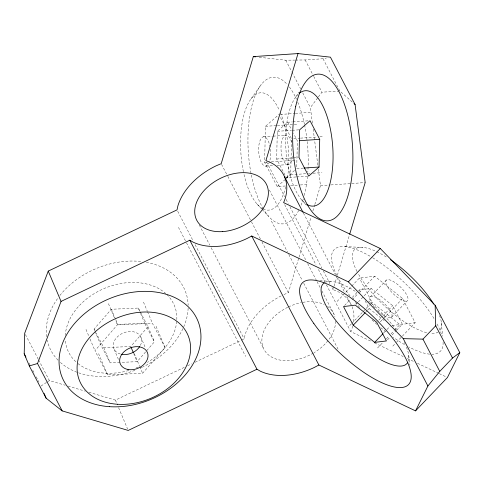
<?xml version="1.0" encoding="UTF-8"?>
<svg xmlns="http://www.w3.org/2000/svg" width="484" height="484" viewBox="0 0 484 484"><rect width="100%" height="100%" fill="white"/><g stroke="black" fill="none" stroke-linecap="round" stroke-linejoin="round"><path stroke-width="0.36" stroke-dasharray="2.42 1.81" d="M285.397 185.983L277.199 186.54L264.603 162.334L265.468 126.33L278.941 114.533M296.026 176.969L286.34 177.622L276.648 159.006L277.314 131.309L287.678 122.234L292.148 121.932M286.183 178.675L290.672 174.742L291.537 138.739L279.958 116.499M241.437 340.204L244.166 338.903L245.067 334.837A58.806 39.428 -27.5 0 1 281.464 295.724M283.975 294.532L288.361 292.681L298.773 257.96M298.991 257.24L310.928 217.455M312.882 210.945L314.612 205.156M314.83 204.436L320.475 185.626L318.363 169.273M351.166 304.624A58.806 39.428 -27.5 0 0 336.985 291.15L333.059 289.638L333.924 286.764M334.135 286.044L337.154 275.983M337.372 275.263L349.448 235.006M370.526 341.014L350.791 331.649L352.346 327.535A58.806 39.428 -27.5 0 0 352.745 326.095M296.039 96.643L298.894 92.281M251.111 98.809L261.136 84.736M312.404 123.178L310.389 107.569L317.94 97.526M318.381 96.939L321.933 92.208L339.81 90.992L352.824 102.523M119.911 362.425L110.177 362.861L100.484 344.239L94.084 329.078L111.35 309.258L138.309 308.06L140.039 311.381M156.09 326.319L165.05 347.548L142.605 373.309L107.557 374.87L94.955 350.664L117.751 324.419L144.71 323.221L154.402 341.843L137.135 361.663L120.661 362.395M140.39 312.047L148.007 326.682L130.74 346.502L103.782 347.7L96.165 333.071M337.094 301.417L359.424 278.064L374.701 276.195L402.579 298.537L415.181 322.743L395.966 342.841M344.554 305.495L350.216 299.578M352.273 297.424L357.936 291.507M358.45 290.969L359.479 289.892L371.228 288.458L392.675 305.64L402.367 324.262L396.705 330.185M352.37 299.554L358.081 293.576M358.602 293.032L374.701 276.195M356.309 304.061L357.851 302.446M358.366 301.907L371.228 288.458M370.32 296.892L386.268 280.212M349.696 325.623L351.251 323.996M351.771 323.451L362.679 312.047M363.2 311.502L369.431 304.987M369.945 304.442L372.027 302.27L359.424 278.064M365.571 312.277L367.114 310.661M367.628 310.129L369.171 308.514L365.015 300.534M378.778 320.172L382.384 316.403M382.898 315.864L392.675 305.64M380.249 321.896L382.844 319.18M383.364 318.635L402.579 298.537M391.526 317.262L407.474 300.576A14.701 4.937 43.7 0 0 394.587 282.269A14.701 4.937 43.7 0 0 388.555 288.337A14.701 4.937 43.7 0 0 407.474 300.576M383.413 333.234L386.498 330.003M387.012 329.465L390.098 326.234M377.574 347.966L382.765 342.533M386.401 338.733L388.997 336.017M391.072 333.845L394.194 330.584M394.708 330.04L399.905 324.613L372.027 302.27M387.442 339.871L390.019 337.179M392.076 335.025L396.19 330.723M392.851 346.102L395.446 343.386M286.34 177.622L294.52 170.459M277.199 186.54L285.62 179.171M40.989 386.044L46.978 382.13M47.577 381.737L49.374 380.563L65.165 385.234M88.85 392.246L115.404 400.105L184.864 367.09M187.592 365.795L191.682 363.847M195.088 362.232L240.754 340.524M295.44 60.083L305.144 59.955L323.022 58.739L326.391 58.026M392.082 325.52L415.181 322.743M280.43 114.43L294.581 113.468M295.331 113.419L310.226 112.403M292.893 121.877L308.538 120.812M265.468 126.33L276.642 125.568M277.386 125.519L296.759 124.2M277.314 131.309L291.471 130.347M292.215 130.293L298.918 129.839M263.441 136.809L272.377 136.198M273.121 136.149L285.79 135.29M293.776 138.587L299.735 138.182M300.479 138.134L316.869 137.014M319.851 136.815L322.828 136.609M276.648 159.006L298.253 157.536M264.603 162.334L267.579 162.134M271.306 161.88L295.887 160.204M265.879 166.091L273.333 165.582M277.06 165.334L288.234 164.572M303.407 168.093L296.704 168.553L297.37 140.856L293.564 133.542M290.672 174.742L307.806 173.581M308.55 173.526L310.038 173.429M313.021 173.224L321.963 172.619M296.771 176.914L307.201 176.206M290.612 185.632L299.554 185.021M300.298 184.973L308.489 184.41M320.475 185.626L330.161 184.967M330.905 184.918L351.015 183.545M351.765 183.496L365.172 182.583M165.05 347.548L152.448 323.336L117.4 324.897L115.38 320.106M259.206 57.269L285.735 60.204L294.695 60.089M344.977 246.665L363.012 247.403M319.773 280.557L331.679 281.488M68.032 386.087L85.257 391.181M374.61 342.956L403.196 356.52M407.28 358.456L414.086 361.687M417.492 363.303L438.589 373.309M439.272 373.636L446.756 377.187M369.171 308.514L385.397 321.515M257.089 204.091L261.596 208.882M262.098 209.415L268.608 216.336M301.913 200.17L306.372 205.307M323.022 58.739L339.81 90.992M305.144 59.955L313.366 75.758M313.711 76.411L321.933 92.208M285.735 60.204L291.64 71.547M291.985 72.213L300.667 88.893M302.748 92.892L310.389 107.569M287.678 122.234L291.489 129.549M359.479 289.892L361.209 293.213M303.407 213.051L335.418 274.549M337.16 277.889L344.469 291.925M346.901 296.607L351.081 304.63M266.599 161.965L284.695 196.728M286.086 199.402L288.174 203.413M289.91 206.753L321.927 268.251M323.318 270.925L329.931 283.624M332.018 287.635L333.059 289.638M284.677 204.647L315.991 264.808M318.43 269.485L325.042 282.184M326.434 284.858L350.791 331.649M269.364 190.043L305.9 260.229M307.636 263.568L316.687 280.95M317.032 281.615L320.166 287.635M321.908 290.975L334.087 314.37M271.379 221.079L287.387 251.825M288.779 254.499L302.349 280.569M303.74 283.243L338.54 350.089M221.551 164.342L227.468 175.704M227.813 176.37L251.129 221.158M251.474 221.829L260.525 239.205M261.917 241.879L288.361 292.681M199.299 225.006L209.735 245.061M211.127 247.735L263.326 348.002M177.701 211.23L192.662 239.973M195.1 244.656L244.166 338.903M178.475 227.401L186.128 242.103M186.479 242.774L245.636 356.412M94.084 329.078L95.814 332.405M25.41 334.535L38.26 359.213M38.605 359.884L49.374 380.563M28.998 363.006L30.026 364.978M32.767 370.248L34.824 374.192M36.191 376.83L38.932 382.094M143.488 302.113L147.245 311.012M147.535 311.696L152.448 323.336M148.007 326.682L154.402 341.843M138.309 308.06L140.348 312.882M140.638 313.571L144.71 323.221M140.711 336.737L145.363 347.76M134.225 353.453L139.428 365.783M139.713 366.467L142.605 373.309M133.644 353.393L137.135 361.663M111.35 309.258L115.422 318.908M115.712 319.597L117.751 324.419M108.446 303.674L114.224 317.365M114.176 349.345L118.538 359.685M103.782 347.7L110.177 362.861M98.597 353.647L107.557 374.87M86.001 329.435L88.887 336.283M90.042 339.024L94.955 350.664M115.404 400.105L116.565 402.857M118.604 407.685L127.619 429.048M313.172 129.125L317.976 166.296M408.744 355.498L409.936 365.178M441.384 322.671L442.551 336.229M352.049 306.65A58.806 39.428 -27.5 0 1 353.38 323.227M327.474 306.366A39.204 26.281 -27.5 0 1 334.958 317.002M335.527 321.225A39.204 26.281 -27.5 0 1 328.364 340.198M327.952 340.718A39.204 26.281 -27.5 0 1 314.098 352.667M313.475 353.042A39.204 26.281 -27.5 0 1 264.185 349.769A39.204 26.281 -27.5 0 1 287.811 307.249M288.464 306.929A39.204 26.281 -27.5 0 1 301.417 302.591M302.784 302.343A39.204 26.281 -27.5 0 1 324.226 304.497M438.286 331.957A58.806 19.741 43.7 0 1 430.73 333.385M426.646 332.671A58.806 19.741 43.7 0 1 358.075 273.412M357.035 271.494A58.806 19.741 43.7 0 1 376.074 251.39M376.727 251.692A58.806 19.741 43.7 0 1 387.72 257.899M439.52 315.514A58.806 19.741 43.7 0 1 439.72 330.645M325.405 282.251A57.826 19.414 43.7 0 1 357.101 292.548M368.542 301.018A57.826 19.414 43.7 0 1 396.505 330.227M404.14 342.345A57.826 19.414 43.7 0 1 404.769 343.579M406.391 347.155A57.826 19.414 43.7 0 1 408.351 361.034M443.072 342.261A73.507 24.678 43.7 0 1 431.909 354.246M429.623 354.143A73.507 24.678 43.7 0 1 408.871 346.974M404.515 344.566A73.507 24.678 43.7 0 1 393.329 337.36M385.899 331.818A73.507 24.678 43.7 0 1 379.74 326.797M376.969 324.401A73.507 24.678 43.7 0 1 372.051 319.942M359.648 307.37A73.507 24.678 43.7 0 1 355.377 302.512M350.023 295.918A73.507 24.678 43.7 0 1 338.183 278.052M336.797 275.384A73.507 24.678 43.7 0 1 371.996 257.373M372.638 257.76A73.507 24.678 43.7 0 1 434.584 319.5M437.094 324.032A73.507 24.678 43.7 0 1 441.916 335.745M374.816 307.824A14.701 4.937 43.7 0 1 375.033 297.025A14.701 4.937 43.7 0 1 392.004 314.824A14.701 4.937 43.7 0 1 377.441 310.577M304.914 203.056A57.826 23.432 86.1 0 1 285.959 149.659A57.826 23.432 86.1 0 1 297.799 94.616M285.717 186.842A58.806 23.831 86.1 0 1 263.901 209.294M263.272 209.015A58.806 23.831 86.1 0 1 243.567 172.479M243.416 171.759A58.806 23.831 86.1 0 1 249.133 101.755A58.806 23.831 86.1 0 1 279.498 110.636M280.411 112.754A58.806 23.831 86.1 0 1 287.314 178.935M298.761 210.334A73.507 29.784 86.1 0 1 263.786 209.699M263.399 209.064A73.507 29.784 86.1 0 1 250.482 112.016A73.507 29.784 86.1 0 1 287.532 84.742M289.384 87.005A73.507 29.784 86.1 0 1 296.541 99.347M297.763 102.166A73.507 29.784 86.1 0 1 304.424 124.182M304.569 124.878A73.507 29.784 86.1 0 1 307.824 172.02M307.467 176.382A73.507 29.784 86.1 0 1 304.194 195.554M303.256 198.918A73.507 29.784 86.1 0 1 300.879 205.7M270.435 149.223A14.701 5.959 86.1 0 1 263.617 165.413A14.701 5.959 86.1 0 1 259.823 141.147A14.701 5.959 86.1 0 1 270.042 146.737M292.729 156.423A14.701 5.959 86.1 0 1 284.15 161.759A14.701 5.959 86.1 0 1 282.281 139.332A14.701 5.959 86.1 0 1 291.507 141.776M120.304 354.028A14.701 10.89 -22.9 0 1 114.938 339.877A14.701 10.89 -22.9 0 1 133.711 331.83A14.701 10.89 -22.9 0 1 140.384 345.425M146.307 262.28A73.507 54.462 -22.9 0 1 188.143 305.21M188.131 308.169A73.507 54.462 -22.9 0 1 183.23 327.995M182.916 328.672A73.507 54.462 -22.9 0 1 143.058 366.842M142.393 367.162A73.507 54.462 -22.9 0 1 140.378 368.088M134.903 370.351A73.507 54.462 -22.9 0 1 59.647 361.76M58.062 360.211A73.507 54.462 -22.9 0 1 47.232 340.264M46.609 336.713A73.507 54.462 -22.9 0 1 58.092 297.823M59.865 295.494A73.507 54.462 -22.9 0 1 142.012 261.62M166.853 294.568A57.826 42.84 -22.9 0 1 147.499 362.371M138.351 367.072A57.826 42.84 -22.9 0 1 135.163 368.372M128.847 370.472A57.826 42.84 -22.9 0 1 76.859 362.661M75.764 361.687A57.826 42.84 -22.9 0 1 65.358 340.567M65.286 335.497A57.826 42.84 -22.9 0 1 104.689 288.282A57.826 42.84 -22.9 0 1 165.788 293.582"/><path stroke-width="0.73" d="M319.053 167.028L319.718 139.332L310.026 120.716L299.669 129.785L298.997 157.482L308.689 176.103L319.053 167.028L304.152 168.045M298.011 53.573L265.904 160.627L269.83 162.14A58.806 39.428 -27.5 0 1 285.185 198.525L283.63 202.639L380.279 248.498L435.146 305.271L459.8 352.636L447.44 377.508L415.538 410.874L318.889 365.015L314.062 367.574A58.806 39.428 -27.5 0 1 260.422 371.222L256.962 369.231L128.2 430.427L62.17 410.886L46.107 398.175L29.318 365.922L24.2 353.792L24.714 333.198L48.249 271.094L177.005 209.893L177.906 205.827A58.806 39.428 -27.5 0 1 216.191 165.788L221.2 163.671L253.313 56.616L298.011 53.573L330.433 57.166L355.087 104.526L365.172 182.583L349.666 234.286M62.17 410.886L37.516 363.52L61.044 301.417L48.249 271.094M415.538 410.874L427.898 386.002L439.756 371.385L452.516 358.045L459.8 352.636M61.044 301.417L189.807 240.221L193.267 242.218A58.806 39.428 -27.5 0 0 246.9 238.564L251.728 236.004L348.377 281.863L380.279 248.498M353.217 325.194L343.525 306.572L355.28 305.138L376.721 322.326L386.413 340.948L374.664 342.382L353.217 325.194L365.057 312.815M374.664 342.382L382.898 333.772M348.377 281.863L403.245 338.637L422.968 339.133L435.727 325.793L435.146 305.271M29.318 365.922L37.516 363.52M299.608 140.705L319.718 139.332M253.313 56.616L255.528 56.864M353.955 103.528L355.087 104.526M435.727 325.793L452.516 358.045M422.968 339.133L439.756 371.385M403.245 338.637L427.898 386.002M284.616 176.956L303.057 212.379M251.728 236.004L318.889 365.015M189.807 240.221L256.962 369.231M24.2 353.792L25.912 357.083M131.031 347.191L133.354 352.703M44.117 393.456L46.107 398.175M407.818 362.268A57.826 19.414 43.7 0 1 351.965 338.183A57.826 19.414 43.7 0 1 324.25 282.892M390.6 259.823A58.806 19.741 43.7 0 1 433.737 304.085M299.269 93.291A57.826 23.432 86.1 0 1 332.744 146.9A57.826 23.432 86.1 0 1 306.759 204.345M139.707 346.592A14.701 10.89 -22.9 0 1 121.623 354.342M222.725 231.594A39.204 26.281 -27.5 0 0 266.926 185.36A39.204 26.281 -27.5 0 0 204.992 189.577A39.204 26.281 -27.5 0 0 222.725 231.594M313.82 323.469A73.507 24.678 43.7 0 0 408.417 384.683A73.507 24.678 43.7 0 0 343.961 293.153A73.507 24.678 43.7 0 0 313.82 323.469M295.639 106.728A73.507 29.784 86.1 0 0 324.976 220.704A73.507 29.784 86.1 0 0 347.694 115.053A73.507 29.784 86.1 0 0 295.639 106.728M128.024 369.504A14.701 10.89 -22.9 0 0 147.965 354.615A14.701 10.89 -22.9 0 0 125.544 350.489A14.701 10.89 -22.9 0 0 128.024 369.504M117.521 404.261A58.806 43.572 -22.9 0 0 189.087 338.249A58.806 43.572 -22.9 0 0 94.918 332.097A58.806 43.572 -22.9 0 0 117.521 404.261M109.602 406.681A73.507 54.462 -22.9 0 0 199.063 324.159A73.507 54.462 -22.9 0 0 81.348 316.476A73.507 54.462 -22.9 0 0 109.602 406.681"/></g></svg>
